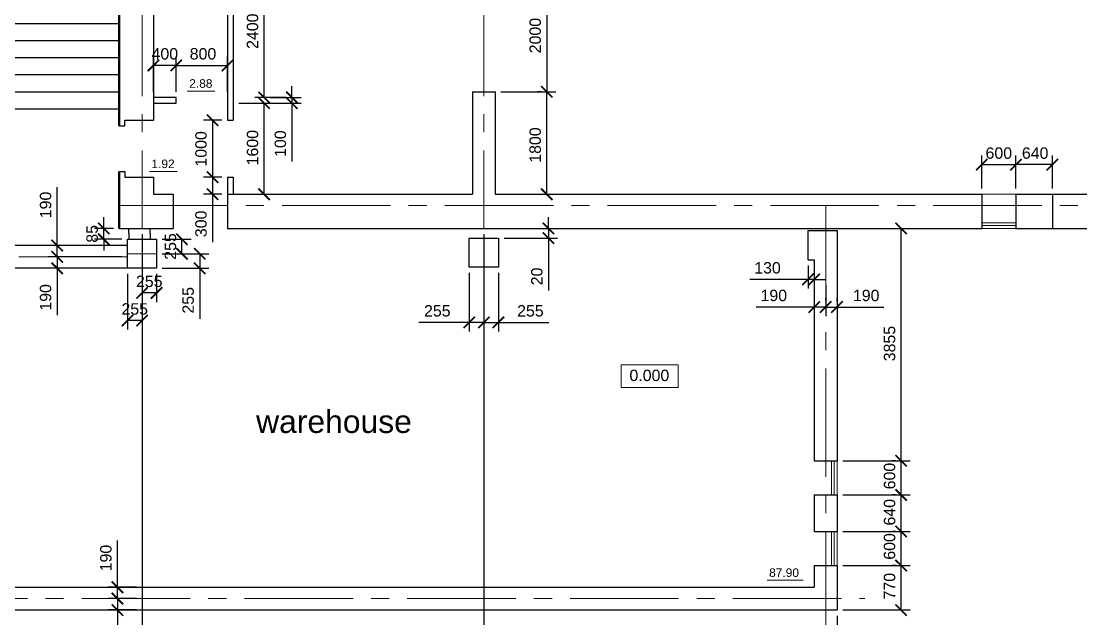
# Model space of a CAD drawing. Header units: millimetres. Extents: x -273 to 3634, y 3015 to 4572.
# Drawn here: x 2063.1 to 2249.1, y 3809.8 to 3914.7 of the extents above; entities that cross this region are included whole.
import ezdxf

# ---------------------------------------------------------------- set-up
doc = ezdxf.new("R2010")
doc.units = ezdxf.units.MM
doc.linetypes.add('CENTER2', pattern=[28.575, 19.05, -3.175, 3.175, -3.175])
doc.layers.add('@', color=250, linetype='Continuous', lineweight=60)
doc.styles.get("Standard").update_dxf_attribs({"font": 'arial.ttf', "height": 2})
doc.dimstyles.new('ISO-25', dxfattribs={"dimtxt": 2, "dimasz": 2, "dimexe": 1.6, "dimexo": 1, "dimgap": 1, "dimtad": 1, "dimdsep": 46, "dimtxsty": 'Standard', "dimblk": 'ARCHTICK', "dimcen": 2, "dimadec": 0, "dimazin": 0, "dimtfac": 1, "dimtmove": 0, "dimatfit": 3, "dimfxl": 1, "dimarcsym": 0})

# ---------------------------------------------------------------- blocks, each defined once
blk = doc.blocks.new('_ArchTick')
at = {"color": 0, "linetype": 'ByBlock', "lineweight": 15, "const_width": 0.15}
blk.add_lwpolyline([(-0.5, -0.5), (0.5, 0.5)], dxfattribs=at)
blk = doc.blocks.new('*D88')
at = {"layer": '@', "color": 0, "lineweight": -2, "transparency": 16777216}
for p, q in [((2050.35, 3810.31), (2050.35, 3777.22)), ((2206.35, 3810.31), (2206.35, 3777.22)), ((2050.35, 3778.82), (2206.35, 3778.82))]:
    blk.add_line(p, q, dxfattribs=at)
at = {"layer": 'Defpoints', "color": 0, "lineweight": 15, "transparency": 16777216}
for p in [(2050.35, 3811.31), (2206.35, 3811.31), (2206.35, 3778.82)]:
    blk.add_point(p, dxfattribs=at)
at = {"layer": '@', "color": 0, "lineweight": -2, "transparency": 16777216, "xscale": 2, "yscale": 2, "zscale": 2, "rotation": 180}
blk.add_blockref('_ArchTick', (2050.35, 3778.82), dxfattribs=at)
at = {"layer": '@', "color": 0, "lineweight": -2, "transparency": 16777216, "xscale": 2, "yscale": 2, "zscale": 2}
blk.add_blockref('_ArchTick', (2206.35, 3778.82), dxfattribs=at)
at = {"layer": '@', "color": 0, "lineweight": 15, "transparency": 16777216, "insert": (2130.93, 3780.84), "char_height": 2, "attachment_point": 5}
blk.add_mtext('15580', dxfattribs=at)
blk = doc.blocks.new('*D89')
at = {"layer": '@', "color": 0, "lineweight": -2, "transparency": 16777216}
for p, q in [((2084.35, 3877.31), (2084.35, 3761.69)), ((2052.35, 3805.45), (2052.35, 3761.69)), ((2052.35, 3763.29), (2084.35, 3763.29))]:
    blk.add_line(p, q, dxfattribs=at)
at = {"layer": 'Defpoints', "color": 0, "lineweight": 15, "transparency": 16777216}
for p in [(2084.35, 3878.31), (2052.35, 3806.45), (2084.35, 3763.29)]:
    blk.add_point(p, dxfattribs=at)
at = {"layer": '@', "color": 0, "lineweight": -2, "transparency": 16777216, "xscale": 2, "yscale": 2, "zscale": 2, "rotation": 180}
blk.add_blockref('_ArchTick', (2052.35, 3763.29), dxfattribs=at)
at = {"layer": '@', "color": 0, "lineweight": -2, "transparency": 16777216, "xscale": 2, "yscale": 2, "zscale": 2}
blk.add_blockref('_ArchTick', (2084.35, 3763.29), dxfattribs=at)
at = {"layer": '@', "color": 0, "lineweight": 15, "transparency": 16777216, "insert": (2069.12, 3765.31), "char_height": 2, "attachment_point": 5}
blk.add_mtext('3200', dxfattribs=at)
blk = doc.blocks.new('*D90')
at = {"layer": '@', "color": 0, "lineweight": -2, "transparency": 16777216}
for p, q in [((2144.35, 3877.31), (2144.35, 3761.69)), ((2084.35, 3764.29), (2084.35, 3764.89)), ((2144.35, 3763.29), (2084.35, 3763.29))]:
    blk.add_line(p, q, dxfattribs=at)
at = {"layer": 'Defpoints', "color": 0, "lineweight": 15, "transparency": 16777216}
for p in [(2144.35, 3878.31), (2084.35, 3763.29), (2084.35, 3763.29)]:
    blk.add_point(p, dxfattribs=at)
at = {"layer": '@', "color": 0, "lineweight": -2, "transparency": 16777216, "xscale": 2, "yscale": 2, "zscale": 2, "rotation": 180}
blk.add_blockref('_ArchTick', (2084.35, 3763.29), dxfattribs=at)
at = {"layer": '@', "color": 0, "lineweight": -2, "transparency": 16777216, "xscale": 2, "yscale": 2, "zscale": 2}
blk.add_blockref('_ArchTick', (2144.35, 3763.29), dxfattribs=at)
at = {"layer": '@', "color": 0, "lineweight": 15, "transparency": 16777216, "insert": (2115.02, 3765.31), "char_height": 2, "attachment_point": 5}
blk.add_mtext('6000', dxfattribs=at)
blk = doc.blocks.new('*D223')
at = {"layer": '@', "color": 0, "lineweight": -2, "transparency": 16777216}
for p, q in [((2237.74, 3885.31), (2237.74, 3891.11)), ((2244.14, 3885.31), (2244.14, 3891.11)), ((2244.14, 3889.51), (2237.74, 3889.51))]:
    blk.add_line(p, q, dxfattribs=at)
at = {"layer": 'Defpoints', "color": 0, "lineweight": 15, "transparency": 16777216}
for p in [(2237.74, 3889.51), (2237.74, 3884.31), (2244.14, 3884.31)]:
    blk.add_point(p, dxfattribs=at)
at = {"layer": '@', "color": 0, "lineweight": -2, "transparency": 16777216, "xscale": 2, "yscale": 2, "zscale": 2, "rotation": 180}
blk.add_blockref('_ArchTick', (2237.74, 3889.51), dxfattribs=at)
at = {"layer": '@', "color": 0, "lineweight": -2, "transparency": 16777216, "xscale": 2, "yscale": 2, "zscale": 2}
blk.add_blockref('_ArchTick', (2244.14, 3889.51), dxfattribs=at)
at = {"layer": '@', "color": 0, "lineweight": 15, "transparency": 16777216, "insert": (2241.12, 3891.53), "char_height": 2, "attachment_point": 5}
blk.add_mtext('640', dxfattribs=at)
blk = doc.blocks.new('*D224')
at = {"layer": '@', "color": 0, "lineweight": -2, "transparency": 16777216}
for p, q in [((2231.74, 3885.31), (2231.74, 3891.11)), ((2237.74, 3890.51), (2237.74, 3891.11)), ((2231.74, 3889.51), (2237.74, 3889.51))]:
    blk.add_line(p, q, dxfattribs=at)
at = {"layer": 'Defpoints', "color": 0, "lineweight": 15, "transparency": 16777216}
for p in [(2237.74, 3889.51), (2237.74, 3889.51), (2231.74, 3884.31)]:
    blk.add_point(p, dxfattribs=at)
at = {"layer": '@', "color": 0, "lineweight": -2, "transparency": 16777216, "xscale": 2, "yscale": 2, "zscale": 2, "rotation": 180}
blk.add_blockref('_ArchTick', (2231.74, 3889.51), dxfattribs=at)
at = {"layer": '@', "color": 0, "lineweight": -2, "transparency": 16777216, "xscale": 2, "yscale": 2, "zscale": 2}
blk.add_blockref('_ArchTick', (2237.74, 3889.51), dxfattribs=at)
at = {"layer": '@', "color": 0, "lineweight": 15, "transparency": 16777216, "insert": (2234.74, 3891.53), "char_height": 2, "attachment_point": 5}
blk.add_mtext('600', dxfattribs=at)
blk = doc.blocks.new('*D225')
at = {"layer": '@', "color": 0, "lineweight": -2, "transparency": 16777216}
for p, q in [((2207.35, 3878.31), (2219.19, 3878.31)), ((2217.59, 3837.51), (2217.59, 3878.31)), ((2207.35, 3837.51), (2219.19, 3837.51))]:
    blk.add_line(p, q, dxfattribs=at)
at = {"layer": 'Defpoints', "color": 0, "lineweight": 15, "transparency": 16777216}
for p in [(2206.35, 3878.31), (2217.59, 3878.31), (2206.35, 3837.51)]:
    blk.add_point(p, dxfattribs=at)
at = {"layer": '@', "color": 0, "lineweight": -2, "transparency": 16777216, "xscale": 2, "yscale": 2, "zscale": 2}
for p, rotation in [((2217.59, 3878.31), 90), ((2217.59, 3837.51), 270)]:
    blk.add_blockref('_ArchTick', p, dxfattribs=dict(at, rotation=rotation))
at = {"layer": '@', "color": 0, "lineweight": 15, "transparency": 16777216, "insert": (2215.57, 3858.09), "char_height": 2, "attachment_point": 5, "rotation": 90}
blk.add_mtext('3855', dxfattribs=at)
blk = doc.blocks.new('*D226')
at = {"layer": '@', "color": 0, "lineweight": -2, "transparency": 16777216}
for p, q in [((2216.59, 3837.51), (2215.99, 3837.51)), ((2217.59, 3831.51), (2217.59, 3837.51)), ((2207.35, 3831.51), (2219.19, 3831.51))]:
    blk.add_line(p, q, dxfattribs=at)
at = {"layer": 'Defpoints', "color": 0, "lineweight": 15, "transparency": 16777216}
for p in [(2217.59, 3837.51), (2217.59, 3837.51), (2206.35, 3831.51)]:
    blk.add_point(p, dxfattribs=at)
at = {"layer": '@', "color": 0, "lineweight": -2, "transparency": 16777216, "xscale": 2, "yscale": 2, "zscale": 2}
for p, rotation in [((2217.59, 3837.51), 90), ((2217.59, 3831.51), 270)]:
    blk.add_blockref('_ArchTick', p, dxfattribs=dict(at, rotation=rotation))
at = {"layer": '@', "color": 0, "lineweight": 15, "transparency": 16777216, "insert": (2215.57, 3834.83), "char_height": 2, "attachment_point": 5, "rotation": 90}
blk.add_mtext('600', dxfattribs=at)
blk = doc.blocks.new('*D227')
at = {"layer": '@', "color": 0, "lineweight": -2, "transparency": 16777216}
for p, q in [((2216.59, 3831.51), (2215.99, 3831.51)), ((2217.59, 3825.11), (2217.59, 3831.51)), ((2207.35, 3825.11), (2219.19, 3825.11))]:
    blk.add_line(p, q, dxfattribs=at)
at = {"layer": 'Defpoints', "color": 0, "lineweight": 15, "transparency": 16777216}
for p in [(2217.59, 3831.51), (2217.59, 3831.51), (2206.35, 3825.11)]:
    blk.add_point(p, dxfattribs=at)
at = {"layer": '@', "color": 0, "lineweight": -2, "transparency": 16777216, "xscale": 2, "yscale": 2, "zscale": 2}
for p, rotation in [((2217.59, 3831.51), 90), ((2217.59, 3825.11), 270)]:
    blk.add_blockref('_ArchTick', p, dxfattribs=dict(at, rotation=rotation))
at = {"layer": '@', "color": 0, "lineweight": 15, "transparency": 16777216, "insert": (2215.57, 3828.47), "char_height": 2, "attachment_point": 5, "rotation": 90}
blk.add_mtext('640', dxfattribs=at)
blk = doc.blocks.new('*D228')
at = {"layer": '@', "color": 0, "lineweight": -2, "transparency": 16777216}
for p, q in [((2216.59, 3825.11), (2215.99, 3825.11)), ((2217.59, 3819.11), (2217.59, 3825.11)), ((2207.35, 3819.11), (2219.19, 3819.11))]:
    blk.add_line(p, q, dxfattribs=at)
at = {"layer": 'Defpoints', "color": 0, "lineweight": 15, "transparency": 16777216}
for p in [(2217.59, 3825.11), (2217.59, 3825.11), (2206.35, 3819.11)]:
    blk.add_point(p, dxfattribs=at)
at = {"layer": '@', "color": 0, "lineweight": -2, "transparency": 16777216, "xscale": 2, "yscale": 2, "zscale": 2}
for p, rotation in [((2217.59, 3825.11), 90), ((2217.59, 3819.11), 270)]:
    blk.add_blockref('_ArchTick', p, dxfattribs=dict(at, rotation=rotation))
at = {"layer": '@', "color": 0, "lineweight": 15, "transparency": 16777216, "insert": (2215.57, 3822.47), "char_height": 2, "attachment_point": 5, "rotation": 90}
blk.add_mtext('600', dxfattribs=at)
blk = doc.blocks.new('*D229')
at = {"layer": '@', "color": 0, "lineweight": -2, "transparency": 16777216}
for p, q in [((2216.59, 3819.11), (2215.99, 3819.11)), ((2217.59, 3811.31), (2217.59, 3819.11)), ((2207.35, 3811.31), (2219.19, 3811.31))]:
    blk.add_line(p, q, dxfattribs=at)
at = {"layer": 'Defpoints', "color": 0, "lineweight": 15, "transparency": 16777216}
for p in [(2217.59, 3819.11), (2217.59, 3819.11), (2206.35, 3811.31)]:
    blk.add_point(p, dxfattribs=at)
at = {"layer": '@', "color": 0, "lineweight": -2, "transparency": 16777216, "xscale": 2, "yscale": 2, "zscale": 2}
for p, rotation in [((2217.59, 3819.11), 90), ((2217.59, 3811.31), 270)]:
    blk.add_blockref('_ArchTick', p, dxfattribs=dict(at, rotation=rotation))
at = {"layer": '@', "color": 0, "lineweight": 15, "transparency": 16777216, "insert": (2215.57, 3815.49), "char_height": 2, "attachment_point": 5, "rotation": 90}
blk.add_mtext('770', dxfattribs=at)
blk = doc.blocks.new('*D230')
at = {"layer": '@', "color": 0, "lineweight": -2, "transparency": 16777216}
for p, q in [((2201.25, 3871.83), (2201.25, 3867.76)), ((2202.35, 3871.83), (2202.35, 3867.76)), ((2201.25, 3869.36), (2191.03, 3869.36)), ((2202.35, 3869.36), (2201.25, 3869.36)), ((2202.35, 3869.36), (2204.35, 3869.36))]:
    blk.add_line(p, q, dxfattribs=at)
at = {"layer": 'Defpoints', "color": 0, "lineweight": 15, "transparency": 16777216}
for p in [(2201.25, 3872.83), (2202.35, 3872.83), (2201.25, 3869.36)]:
    blk.add_point(p, dxfattribs=at)
at = {"layer": '@', "color": 0, "lineweight": -2, "transparency": 16777216, "xscale": 2, "yscale": 2, "zscale": 2}
blk.add_blockref('_ArchTick', (2201.25, 3869.36), dxfattribs=at)
at = {"layer": '@', "color": 0, "lineweight": -2, "transparency": 16777216, "xscale": 2, "yscale": 2, "zscale": 2, "rotation": 180}
blk.add_blockref('_ArchTick', (2202.35, 3869.36), dxfattribs=at)
at = {"layer": '@', "color": 0, "lineweight": 15, "transparency": 16777216, "insert": (2194.14, 3871.38), "char_height": 2, "attachment_point": 5}
blk.add_mtext('130', dxfattribs=at)
blk = doc.blocks.new('*D231')
at = {"layer": '@', "color": 0, "lineweight": -2, "transparency": 16777216}
for p, q in [((2202.35, 3868.36), (2202.35, 3862.91)), ((2204.35, 3868.36), (2204.35, 3862.91)), ((2202.35, 3864.51), (2192.13, 3864.51)), ((2204.35, 3864.51), (2202.35, 3864.51))]:
    blk.add_line(p, q, dxfattribs=at)
at = {"layer": 'Defpoints', "color": 0, "lineweight": 15, "transparency": 16777216}
for p in [(2202.35, 3869.36), (2204.35, 3869.36), (2202.35, 3864.51)]:
    blk.add_point(p, dxfattribs=at)
at = {"layer": '@', "color": 0, "lineweight": -2, "transparency": 16777216, "xscale": 2, "yscale": 2, "zscale": 2, "rotation": 180}
blk.add_blockref('_ArchTick', (2202.35, 3864.51), dxfattribs=at)
at = {"layer": '@', "color": 0, "lineweight": -2, "transparency": 16777216, "xscale": 2, "yscale": 2, "zscale": 2}
blk.add_blockref('_ArchTick', (2204.35, 3864.51), dxfattribs=at)
at = {"layer": '@', "color": 0, "lineweight": 15, "transparency": 16777216, "insert": (2195.24, 3866.53), "char_height": 2, "attachment_point": 5}
blk.add_mtext('190', dxfattribs=at)
blk = doc.blocks.new('*D232')
at = {"layer": '@', "color": 0, "lineweight": -2, "transparency": 16777216}
for p, q in [((2204.35, 3865.51), (2204.35, 3866.11)), ((2206.35, 3865.51), (2206.35, 3866.11)), ((2204.35, 3864.51), (2206.35, 3864.51)), ((2206.35, 3864.51), (2214.57, 3864.51))]:
    blk.add_line(p, q, dxfattribs=at)
at = {"layer": 'Defpoints', "color": 0, "lineweight": 15, "transparency": 16777216}
for p in [(2204.35, 3864.51), (2206.35, 3864.51), (2206.35, 3864.51)]:
    blk.add_point(p, dxfattribs=at)
at = {"layer": '@', "color": 0, "lineweight": -2, "transparency": 16777216, "xscale": 2, "yscale": 2, "zscale": 2, "rotation": 180}
blk.add_blockref('_ArchTick', (2204.35, 3864.51), dxfattribs=at)
at = {"layer": '@', "color": 0, "lineweight": -2, "transparency": 16777216, "xscale": 2, "yscale": 2, "zscale": 2}
blk.add_blockref('_ArchTick', (2206.35, 3864.51), dxfattribs=at)
at = {"layer": '@', "color": 0, "lineweight": 15, "transparency": 16777216, "insert": (2211.46, 3866.53), "char_height": 2, "attachment_point": 5}
blk.add_mtext('190', dxfattribs=at)
blk = doc.blocks.new('*D233')
at = {"layer": '@', "color": 0, "lineweight": -2, "transparency": 16777216}
for p, q in [((2155.68, 3878.31), (2155.68, 3880.31)), ((2145.35, 3878.31), (2157.28, 3878.31)), ((2155.68, 3878.31), (2155.68, 3876.61)), ((2147.9, 3876.61), (2157.28, 3876.61)), ((2155.68, 3876.61), (2155.68, 3867.44))]:
    blk.add_line(p, q, dxfattribs=at)
at = {"layer": 'Defpoints', "color": 0, "lineweight": 15, "transparency": 16777216}
for p in [(2144.35, 3878.31), (2155.68, 3878.31), (2146.9, 3876.61)]:
    blk.add_point(p, dxfattribs=at)
at = {"layer": '@', "color": 0, "lineweight": -2, "transparency": 16777216, "xscale": 2, "yscale": 2, "zscale": 2}
for p, rotation in [((2155.68, 3878.31), 270), ((2155.68, 3876.61), 90)]:
    blk.add_blockref('_ArchTick', p, dxfattribs=dict(at, rotation=rotation))
at = {"layer": '@', "color": 0, "lineweight": 15, "transparency": 16777216, "insert": (2153.66, 3869.88), "char_height": 2, "attachment_point": 5, "rotation": 90}
blk.add_mtext('20', dxfattribs=at)
blk = doc.blocks.new('*D234')
at = {"layer": '@', "color": 0, "lineweight": -2, "transparency": 16777216}
for p, q in [((2144.35, 3870.51), (2144.35, 3860.21)), ((2146.9, 3870.51), (2146.9, 3860.21)), ((2144.35, 3861.81), (2146.9, 3861.81)), ((2146.9, 3861.81), (2155.76, 3861.81))]:
    blk.add_line(p, q, dxfattribs=at)
at = {"layer": 'Defpoints', "color": 0, "lineweight": 15, "transparency": 16777216}
for p in [(2144.35, 3871.51), (2146.9, 3871.51), (2144.35, 3861.81)]:
    blk.add_point(p, dxfattribs=at)
at = {"layer": '@', "color": 0, "lineweight": -2, "transparency": 16777216, "xscale": 2, "yscale": 2, "zscale": 2, "rotation": 180}
blk.add_blockref('_ArchTick', (2144.35, 3861.81), dxfattribs=at)
at = {"layer": '@', "color": 0, "lineweight": -2, "transparency": 16777216, "xscale": 2, "yscale": 2, "zscale": 2}
blk.add_blockref('_ArchTick', (2146.9, 3861.81), dxfattribs=at)
at = {"layer": '@', "color": 0, "lineweight": 15, "transparency": 16777216, "insert": (2152.52, 3863.83), "char_height": 2, "attachment_point": 5}
blk.add_mtext('255', dxfattribs=at)
blk = doc.blocks.new('*D235')
at = {"layer": '@', "color": 0, "lineweight": -2, "transparency": 16777216}
for p, q in [((2141.8, 3870.51), (2141.8, 3860.21)), ((2144.35, 3870.51), (2144.35, 3860.21)), ((2141.8, 3861.81), (2132.94, 3861.81)), ((2144.35, 3861.81), (2141.8, 3861.81))]:
    blk.add_line(p, q, dxfattribs=at)
at = {"layer": 'Defpoints', "color": 0, "lineweight": 15, "transparency": 16777216}
for p in [(2141.8, 3871.51), (2144.35, 3871.51), (2144.35, 3861.81)]:
    blk.add_point(p, dxfattribs=at)
at = {"layer": '@', "color": 0, "lineweight": -2, "transparency": 16777216, "xscale": 2, "yscale": 2, "zscale": 2, "rotation": 180}
blk.add_blockref('_ArchTick', (2141.8, 3861.81), dxfattribs=at)
at = {"layer": '@', "color": 0, "lineweight": -2, "transparency": 16777216, "xscale": 2, "yscale": 2, "zscale": 2}
blk.add_blockref('_ArchTick', (2144.35, 3861.81), dxfattribs=at)
at = {"layer": '@', "color": 0, "lineweight": 15, "transparency": 16777216, "insert": (2136.18, 3863.83), "char_height": 2, "attachment_point": 5}
blk.add_mtext('255', dxfattribs=at)
blk = doc.blocks.new('*D236')
at = {"layer": '@', "color": 0, "lineweight": -2, "transparency": 16777216}
for p, q in [((2083.35, 3813.31), (2078.43, 3813.31)), ((2080.03, 3813.31), (2080.03, 3811.31)), ((2083.35, 3811.31), (2078.43, 3811.31)), ((2080.03, 3811.31), (2080.03, 3801.09))]:
    blk.add_line(p, q, dxfattribs=at)
at = {"layer": 'Defpoints', "color": 0, "lineweight": 15, "transparency": 16777216}
for p in [(2084.35, 3813.31), (2080.03, 3811.31), (2084.35, 3811.31)]:
    blk.add_point(p, dxfattribs=at)
at = {"layer": '@', "color": 0, "lineweight": -2, "transparency": 16777216, "xscale": 2, "yscale": 2, "zscale": 2}
for p, rotation in [((2080.03, 3813.31), 90), ((2080.03, 3811.31), 270)]:
    blk.add_blockref('_ArchTick', p, dxfattribs=dict(at, rotation=rotation))
at = {"layer": '@', "color": 0, "lineweight": 15, "transparency": 16777216, "insert": (2078.01, 3804.2), "char_height": 2, "attachment_point": 5, "rotation": 90}
blk.add_mtext('190', dxfattribs=at)
blk = doc.blocks.new('*D237')
at = {"layer": '@', "color": 0, "lineweight": -2, "transparency": 16777216}
for p, q in [((2080.03, 3815.31), (2080.03, 3823.54)), ((2083.35, 3815.31), (2078.43, 3815.31)), ((2080.03, 3813.31), (2080.03, 3815.31)), ((2083.35, 3813.31), (2078.43, 3813.31))]:
    blk.add_line(p, q, dxfattribs=at)
at = {"layer": 'Defpoints', "color": 0, "lineweight": 15, "transparency": 16777216}
for p in [(2080.03, 3815.31), (2084.35, 3815.31), (2084.35, 3813.31)]:
    blk.add_point(p, dxfattribs=at)
at = {"layer": '@', "color": 0, "lineweight": -2, "transparency": 16777216, "xscale": 2, "yscale": 2, "zscale": 2}
for p, rotation in [((2080.03, 3815.31), 90), ((2080.03, 3813.31), 270)]:
    blk.add_blockref('_ArchTick', p, dxfattribs=dict(at, rotation=rotation))
at = {"layer": '@', "color": 0, "lineweight": 15, "transparency": 16777216, "insert": (2078.01, 3820.43), "char_height": 2, "attachment_point": 5, "rotation": 90}
blk.add_mtext('190', dxfattribs=at)
blk = doc.blocks.new('*D260')
at = {"layer": '@', "color": 0, "lineweight": -2, "transparency": 16777216}
for p, q in [((2075.36, 3942.31), (2030.08, 3942.31)), ((2031.68, 3942.31), (2031.68, 3882.31)), ((2030.68, 3882.31), (2030.08, 3882.31))]:
    blk.add_line(p, q, dxfattribs=at)
at = {"layer": 'Defpoints', "color": 0, "lineweight": 15, "transparency": 16777216}
for p in [(2076.36, 3942.31), (2031.68, 3882.31), (2031.68, 3882.31)]:
    blk.add_point(p, dxfattribs=at)
at = {"layer": '@', "color": 0, "lineweight": -2, "transparency": 16777216, "xscale": 2, "yscale": 2, "zscale": 2}
for p, rotation in [((2031.68, 3942.31), 90), ((2031.68, 3882.31), 270)]:
    blk.add_blockref('_ArchTick', p, dxfattribs=dict(at, rotation=rotation))
at = {"layer": '@', "color": 0, "lineweight": 15, "transparency": 16777216, "insert": (2029.66, 3911.83), "char_height": 2, "attachment_point": 5, "rotation": 90}
blk.add_mtext('6000', dxfattribs=at)
blk = doc.blocks.new('*D263')
at = {"layer": '@', "color": 0, "lineweight": -2, "transparency": 16777216}
for p, q in [((2086.35, 3902.31), (2086.35, 3908.53)), ((2090.35, 3902.31), (2090.35, 3908.53)), ((2090.35, 3906.93), (2086.35, 3906.93))]:
    blk.add_line(p, q, dxfattribs=at)
at = {"layer": 'Defpoints', "color": 0, "lineweight": 15, "transparency": 16777216}
for p in [(2086.35, 3906.93), (2086.35, 3901.31), (2090.35, 3901.31)]:
    blk.add_point(p, dxfattribs=at)
at = {"layer": '@', "color": 0, "lineweight": -2, "transparency": 16777216, "xscale": 2, "yscale": 2, "zscale": 2, "rotation": 180}
blk.add_blockref('_ArchTick', (2086.35, 3906.93), dxfattribs=at)
at = {"layer": '@', "color": 0, "lineweight": -2, "transparency": 16777216, "xscale": 2, "yscale": 2, "zscale": 2}
blk.add_blockref('_ArchTick', (2090.35, 3906.93), dxfattribs=at)
at = {"layer": '@', "color": 0, "lineweight": 15, "transparency": 16777216, "insert": (2088.35, 3908.96), "char_height": 2, "attachment_point": 5}
blk.add_mtext('400', dxfattribs=at)
blk = doc.blocks.new('*D264')
at = {"layer": '@', "color": 0, "lineweight": -2, "transparency": 16777216}
for p, q in [((2090.35, 3902.31), (2090.35, 3908.53)), ((2099.35, 3902.31), (2099.35, 3908.53)), ((2090.35, 3906.93), (2099.35, 3906.93))]:
    blk.add_line(p, q, dxfattribs=at)
at = {"layer": 'Defpoints', "color": 0, "lineweight": 15, "transparency": 16777216}
for p in [(2099.35, 3906.93), (2090.35, 3901.31), (2099.35, 3901.31)]:
    blk.add_point(p, dxfattribs=at)
at = {"layer": '@', "color": 0, "lineweight": -2, "transparency": 16777216, "xscale": 2, "yscale": 2, "zscale": 2, "rotation": 180}
blk.add_blockref('_ArchTick', (2090.35, 3906.93), dxfattribs=at)
at = {"layer": '@', "color": 0, "lineweight": -2, "transparency": 16777216, "xscale": 2, "yscale": 2, "zscale": 2}
blk.add_blockref('_ArchTick', (2099.35, 3906.93), dxfattribs=at)
at = {"layer": '@', "color": 0, "lineweight": 15, "transparency": 16777216, "insert": (2095.05, 3908.96), "char_height": 2, "attachment_point": 5}
blk.add_mtext('800', dxfattribs=at)
blk = doc.blocks.new('*D267')
at = {"layer": '@', "color": 0, "lineweight": -2, "transparency": 16777216}
for p, q in [((2098.35, 3887.31), (2095.13, 3887.31)), ((2096.73, 3887.31), (2096.73, 3884.31)), ((2098.35, 3884.31), (2095.13, 3884.31)), ((2096.73, 3884.31), (2096.73, 3875.9))]:
    blk.add_line(p, q, dxfattribs=at)
at = {"layer": 'Defpoints', "color": 0, "lineweight": 15, "transparency": 16777216}
for p in [(2096.73, 3887.31), (2099.35, 3887.31), (2099.35, 3884.31)]:
    blk.add_point(p, dxfattribs=at)
at = {"layer": '@', "color": 0, "lineweight": -2, "transparency": 16777216, "xscale": 2, "yscale": 2, "zscale": 2}
for p, rotation in [((2096.73, 3887.31), 90), ((2096.73, 3884.31), 270)]:
    blk.add_blockref('_ArchTick', p, dxfattribs=dict(at, rotation=rotation))
at = {"layer": '@', "color": 0, "lineweight": 15, "transparency": 16777216, "insert": (2094.71, 3879.11), "char_height": 2, "attachment_point": 5, "rotation": 90}
blk.add_mtext('300', dxfattribs=at)
blk = doc.blocks.new('*D268')
at = {"layer": '@', "color": 0, "lineweight": -2, "transparency": 16777216}
for p, q in [((2098.35, 3897.31), (2095.13, 3897.31)), ((2096.73, 3897.31), (2096.73, 3887.31)), ((2095.73, 3887.31), (2095.13, 3887.31))]:
    blk.add_line(p, q, dxfattribs=at)
at = {"layer": 'Defpoints', "color": 0, "lineweight": 15, "transparency": 16777216}
for p in [(2099.35, 3897.31), (2096.73, 3887.31), (2096.73, 3887.31)]:
    blk.add_point(p, dxfattribs=at)
at = {"layer": '@', "color": 0, "lineweight": -2, "transparency": 16777216, "xscale": 2, "yscale": 2, "zscale": 2}
for p, rotation in [((2096.73, 3897.31), 90), ((2096.73, 3887.31), 270)]:
    blk.add_blockref('_ArchTick', p, dxfattribs=dict(at, rotation=rotation))
at = {"layer": '@', "color": 0, "lineweight": 15, "transparency": 16777216, "insert": (2094.71, 3892.28), "char_height": 2, "attachment_point": 5, "rotation": 90}
blk.add_mtext('1000', dxfattribs=at)
blk = doc.blocks.new('*D269')
at = {"layer": '@', "color": 0, "lineweight": -2, "transparency": 16777216}
for p, q in [((2101.35, 3900.31), (2107.37, 3900.31)), ((2105.77, 3884.31), (2105.77, 3900.31)), ((2101.35, 3884.31), (2107.37, 3884.31))]:
    blk.add_line(p, q, dxfattribs=at)
at = {"layer": 'Defpoints', "color": 0, "lineweight": 15, "transparency": 16777216}
for p in [(2100.35, 3900.31), (2105.77, 3900.31), (2100.35, 3884.31)]:
    blk.add_point(p, dxfattribs=at)
at = {"layer": '@', "color": 0, "lineweight": -2, "transparency": 16777216, "xscale": 2, "yscale": 2, "zscale": 2}
for p, rotation in [((2105.77, 3900.31), 90), ((2105.77, 3884.31), 270)]:
    blk.add_blockref('_ArchTick', p, dxfattribs=dict(at, rotation=rotation))
at = {"layer": '@', "color": 0, "lineweight": 15, "transparency": 16777216, "insert": (2103.75, 3892.49), "char_height": 2, "attachment_point": 5, "rotation": 90}
blk.add_mtext('1600', dxfattribs=at)
blk = doc.blocks.new('*D270')
at = {"layer": '@', "color": 0, "lineweight": -2, "transparency": 16777216}
for p, q in [((2110.66, 3901.31), (2110.66, 3903.31)), ((2106.77, 3901.31), (2112.26, 3901.31)), ((2106.77, 3900.31), (2112.26, 3900.31)), ((2110.66, 3901.31), (2110.66, 3900.31)), ((2110.66, 3900.31), (2110.66, 3890.09))]:
    blk.add_line(p, q, dxfattribs=at)
at = {"layer": 'Defpoints', "color": 0, "lineweight": 15, "transparency": 16777216}
for p in [(2105.77, 3901.31), (2105.77, 3900.31), (2110.66, 3901.31)]:
    blk.add_point(p, dxfattribs=at)
at = {"layer": '@', "color": 0, "lineweight": -2, "transparency": 16777216, "xscale": 2, "yscale": 2, "zscale": 2}
for p, rotation in [((2110.66, 3901.31), 270), ((2110.66, 3900.31), 90)]:
    blk.add_blockref('_ArchTick', p, dxfattribs=dict(at, rotation=rotation))
at = {"layer": '@', "color": 0, "lineweight": 15, "transparency": 16777216, "insert": (2108.64, 3893.2), "char_height": 2, "attachment_point": 5, "rotation": 90}
blk.add_mtext('100', dxfattribs=at)
blk = doc.blocks.new('*D271')
at = {"layer": '@', "color": 0, "lineweight": -2, "transparency": 16777216}
for p, q in [((2101.35, 3925.31), (2107.37, 3925.31)), ((2105.77, 3901.31), (2105.77, 3925.31)), ((2109.66, 3901.31), (2104.17, 3901.31))]:
    blk.add_line(p, q, dxfattribs=at)
at = {"layer": 'Defpoints', "color": 0, "lineweight": 15, "transparency": 16777216}
for p in [(2100.35, 3925.31), (2105.77, 3925.31), (2110.66, 3901.31)]:
    blk.add_point(p, dxfattribs=at)
at = {"layer": '@', "color": 0, "lineweight": -2, "transparency": 16777216, "xscale": 2, "yscale": 2, "zscale": 2}
for p, rotation in [((2105.77, 3925.31), 90), ((2105.77, 3901.31), 270)]:
    blk.add_blockref('_ArchTick', p, dxfattribs=dict(at, rotation=rotation))
at = {"layer": '@', "color": 0, "lineweight": 15, "transparency": 16777216, "insert": (2103.75, 3912.94), "char_height": 2, "attachment_point": 5, "rotation": 90}
blk.add_mtext('2400', dxfattribs=at)
blk = doc.blocks.new('*D273')
at = {"layer": '@', "color": 0, "lineweight": -2, "transparency": 16777216}
for p, q in [((2147.35, 3902.31), (2156.99, 3902.31)), ((2155.39, 3884.31), (2155.39, 3902.31)), ((2147.35, 3884.31), (2156.99, 3884.31))]:
    blk.add_line(p, q, dxfattribs=at)
at = {"layer": 'Defpoints', "color": 0, "lineweight": 15, "transparency": 16777216}
for p in [(2146.35, 3902.31), (2155.39, 3902.31), (2146.35, 3884.31)]:
    blk.add_point(p, dxfattribs=at)
at = {"layer": '@', "color": 0, "lineweight": -2, "transparency": 16777216, "xscale": 2, "yscale": 2, "zscale": 2}
for p, rotation in [((2155.39, 3902.31), 90), ((2155.39, 3884.31), 270)]:
    blk.add_blockref('_ArchTick', p, dxfattribs=dict(at, rotation=rotation))
at = {"layer": '@', "color": 0, "lineweight": 15, "transparency": 16777216, "insert": (2153.37, 3892.95), "char_height": 2, "attachment_point": 5, "rotation": 90}
blk.add_mtext('1800', dxfattribs=at)
blk = doc.blocks.new('*D274')
at = {"layer": '@', "color": 0, "lineweight": -2, "transparency": 16777216}
for p, q in [((2147.35, 3922.31), (2156.99, 3922.31)), ((2155.39, 3922.31), (2155.39, 3902.31)), ((2154.39, 3902.31), (2153.79, 3902.31))]:
    blk.add_line(p, q, dxfattribs=at)
at = {"layer": 'Defpoints', "color": 0, "lineweight": 15, "transparency": 16777216}
for p in [(2146.35, 3922.31), (2155.39, 3902.31), (2155.39, 3902.31)]:
    blk.add_point(p, dxfattribs=at)
at = {"layer": '@', "color": 0, "lineweight": -2, "transparency": 16777216, "xscale": 2, "yscale": 2, "zscale": 2}
for p, rotation in [((2155.39, 3922.31), 90), ((2155.39, 3902.31), 270)]:
    blk.add_blockref('_ArchTick', p, dxfattribs=dict(at, rotation=rotation))
at = {"layer": '@', "color": 0, "lineweight": 15, "transparency": 16777216, "insert": (2153.37, 3912.17), "char_height": 2, "attachment_point": 5, "rotation": 90}
blk.add_mtext('2000', dxfattribs=at)
blk = doc.blocks.new('*D427')
at = {"layer": '@', "color": 0, "lineweight": -2, "transparency": 16777216}
for p, q in [((2077.63, 3878.31), (2077.63, 3880.31)), ((2079.35, 3878.31), (2076.03, 3878.31)), ((2077.63, 3876.41), (2077.63, 3878.31)), ((2080.8, 3876.41), (2076.03, 3876.41)), ((2077.63, 3876.41), (2077.63, 3874.41))]:
    blk.add_line(p, q, dxfattribs=at)
at = {"layer": 'Defpoints', "color": 0, "lineweight": 15, "transparency": 16777216}
for p in [(2077.63, 3878.31), (2080.35, 3878.31), (2081.8, 3876.41)]:
    blk.add_point(p, dxfattribs=at)
at = {"layer": '@', "color": 0, "lineweight": -2, "transparency": 16777216, "xscale": 2, "yscale": 2, "zscale": 2}
for p, rotation in [((2077.63, 3878.31), 270), ((2077.63, 3876.41), 90)]:
    blk.add_blockref('_ArchTick', p, dxfattribs=dict(at, rotation=rotation))
at = {"layer": '@', "color": 0, "lineweight": 15, "transparency": 16777216, "insert": (2075.61, 3877.36), "char_height": 2, "attachment_point": 5, "rotation": 90}
blk.add_mtext('85', dxfattribs=at)
blk = doc.blocks.new('*D428')
at = {"layer": '@', "color": 0, "lineweight": -2, "transparency": 16777216}
for p, q in [((2087.9, 3876.41), (2092.96, 3876.41)), ((2091.36, 3873.86), (2091.36, 3876.41)), ((2087.9, 3873.86), (2092.96, 3873.86))]:
    blk.add_line(p, q, dxfattribs=at)
at = {"layer": 'Defpoints', "color": 0, "lineweight": 15, "transparency": 16777216}
for p in [(2086.9, 3876.41), (2091.36, 3876.41), (2086.9, 3873.86)]:
    blk.add_point(p, dxfattribs=at)
at = {"layer": '@', "color": 0, "lineweight": -2, "transparency": 16777216, "xscale": 2, "yscale": 2, "zscale": 2}
for p, rotation in [((2091.36, 3876.41), 90), ((2091.36, 3873.86), 270)]:
    blk.add_blockref('_ArchTick', p, dxfattribs=dict(at, rotation=rotation))
at = {"layer": '@', "color": 0, "lineweight": 15, "transparency": 16777216, "insert": (2089.34, 3875.14), "char_height": 2, "attachment_point": 5, "rotation": 90}
blk.add_mtext('255', dxfattribs=at)
blk = doc.blocks.new('*D429')
at = {"layer": '@', "color": 0, "lineweight": -2, "transparency": 16777216}
for p, q in [((2092.36, 3873.86), (2096.08, 3873.86)), ((2094.48, 3873.86), (2094.48, 3871.31)), ((2087.9, 3871.31), (2096.08, 3871.31)), ((2094.48, 3871.31), (2094.48, 3862.46))]:
    blk.add_line(p, q, dxfattribs=at)
at = {"layer": 'Defpoints', "color": 0, "lineweight": 15, "transparency": 16777216}
for p in [(2091.36, 3873.86), (2094.48, 3873.86), (2086.9, 3871.31)]:
    blk.add_point(p, dxfattribs=at)
at = {"layer": '@', "color": 0, "lineweight": -2, "transparency": 16777216, "xscale": 2, "yscale": 2, "zscale": 2}
for p, rotation in [((2094.48, 3873.86), 90), ((2094.48, 3871.31), 270)]:
    blk.add_blockref('_ArchTick', p, dxfattribs=dict(at, rotation=rotation))
at = {"layer": '@', "color": 0, "lineweight": 15, "transparency": 16777216, "insert": (2092.45, 3865.69), "char_height": 2, "attachment_point": 5, "rotation": 90}
blk.add_mtext('255', dxfattribs=at)
blk = doc.blocks.new('*D430')
at = {"layer": '@', "color": 0, "lineweight": -2, "transparency": 16777216}
for p, q in [((2084.35, 3870.31), (2084.35, 3865.39)), ((2086.9, 3870.31), (2086.9, 3865.39)), ((2086.9, 3866.99), (2084.35, 3866.99))]:
    blk.add_line(p, q, dxfattribs=at)
at = {"layer": 'Defpoints', "color": 0, "lineweight": 15, "transparency": 16777216}
for p in [(2084.35, 3871.31), (2086.9, 3871.31), (2084.35, 3866.99)]:
    blk.add_point(p, dxfattribs=at)
at = {"layer": '@', "color": 0, "lineweight": -2, "transparency": 16777216, "xscale": 2, "yscale": 2, "zscale": 2, "rotation": 180}
blk.add_blockref('_ArchTick', (2084.35, 3866.99), dxfattribs=at)
at = {"layer": '@', "color": 0, "lineweight": -2, "transparency": 16777216, "xscale": 2, "yscale": 2, "zscale": 2}
blk.add_blockref('_ArchTick', (2086.9, 3866.99), dxfattribs=at)
at = {"layer": '@', "color": 0, "lineweight": 15, "transparency": 16777216, "insert": (2085.62, 3869.01), "char_height": 2, "attachment_point": 5}
blk.add_mtext('255', dxfattribs=at)
blk = doc.blocks.new('*D431')
at = {"layer": '@', "color": 0, "lineweight": -2, "transparency": 16777216}
for p, q in [((2081.8, 3870.31), (2081.8, 3860.54)), ((2084.35, 3870.31), (2084.35, 3860.54)), ((2084.35, 3862.14), (2081.8, 3862.14))]:
    blk.add_line(p, q, dxfattribs=at)
at = {"layer": 'Defpoints', "color": 0, "lineweight": 15, "transparency": 16777216}
for p in [(2081.8, 3871.31), (2084.35, 3871.31), (2081.8, 3862.14)]:
    blk.add_point(p, dxfattribs=at)
at = {"layer": '@', "color": 0, "lineweight": -2, "transparency": 16777216, "xscale": 2, "yscale": 2, "zscale": 2, "rotation": 180}
blk.add_blockref('_ArchTick', (2081.8, 3862.14), dxfattribs=at)
at = {"layer": '@', "color": 0, "lineweight": -2, "transparency": 16777216, "xscale": 2, "yscale": 2, "zscale": 2}
blk.add_blockref('_ArchTick', (2084.35, 3862.14), dxfattribs=at)
at = {"layer": '@', "color": 0, "lineweight": 15, "transparency": 16777216, "insert": (2083.07, 3864.16), "char_height": 2, "attachment_point": 5}
blk.add_mtext('255', dxfattribs=at)
blk = doc.blocks.new('*D432')
at = {"layer": '@', "color": 0, "lineweight": -2, "transparency": 16777216}
for p, q in [((2080.8, 3873.31), (2067.85, 3873.31)), ((2069.45, 3873.31), (2069.45, 3871.31)), ((2080.8, 3871.31), (2067.85, 3871.31)), ((2069.45, 3871.31), (2069.45, 3863.09))]:
    blk.add_line(p, q, dxfattribs=at)
at = {"layer": 'Defpoints', "color": 0, "lineweight": 15, "transparency": 16777216}
for p in [(2069.45, 3873.31), (2081.8, 3873.31), (2081.8, 3871.31)]:
    blk.add_point(p, dxfattribs=at)
at = {"layer": '@', "color": 0, "lineweight": -2, "transparency": 16777216, "xscale": 2, "yscale": 2, "zscale": 2}
for p, rotation in [((2069.45, 3873.31), 90), ((2069.45, 3871.31), 270)]:
    blk.add_blockref('_ArchTick', p, dxfattribs=dict(at, rotation=rotation))
at = {"layer": '@', "color": 0, "lineweight": 15, "transparency": 16777216, "insert": (2067.43, 3866.2), "char_height": 2, "attachment_point": 5, "rotation": 90}
blk.add_mtext('190', dxfattribs=at)
blk = doc.blocks.new('*D433')
at = {"layer": '@', "color": 0, "lineweight": -2, "transparency": 16777216}
for p, q in [((2069.45, 3875.31), (2069.45, 3885.54)), ((2068.45, 3875.31), (2067.85, 3875.31)), ((2069.45, 3873.31), (2069.45, 3875.31)), ((2068.45, 3873.31), (2067.85, 3873.31)), ((2069.45, 3873.31), (2069.45, 3871.31))]:
    blk.add_line(p, q, dxfattribs=at)
at = {"layer": 'Defpoints', "color": 0, "lineweight": 15, "transparency": 16777216}
for p in [(2069.45, 3875.31), (2069.45, 3873.31), (2069.45, 3873.31)]:
    blk.add_point(p, dxfattribs=at)
at = {"layer": '@', "color": 0, "lineweight": -2, "transparency": 16777216, "xscale": 2, "yscale": 2, "zscale": 2}
for p, rotation in [((2069.45, 3875.31), 270), ((2069.45, 3873.31), 90)]:
    blk.add_blockref('_ArchTick', p, dxfattribs=dict(at, rotation=rotation))
at = {"layer": '@', "color": 0, "lineweight": 15, "transparency": 16777216, "insert": (2067.43, 3882.43), "char_height": 2, "attachment_point": 5, "rotation": 90}
blk.add_mtext('190', dxfattribs=at)

msp = doc.modelspace()

# ---------------------------------------------------------------- linework, layer by layer
at = {"layer": '@', "color": 0, "lineweight": 50}
for p, q in [((2080.349, 4006.314), (2080.349, 3897.314)), ((2080.349, 3897.314), (2080.349, 3896.314)), ((2080.349, 3887.314), (2080.349, 3888.314)), ((2080.349, 3887.314), (2080.349, 3878.314))]:
    msp.add_line(p, q, dxfattribs=at)
at = {"layer": '@', "color": 0, "linetype": 'CENTER2', "lineweight": 15}
for p, q in [((2084.349, 4006.314), (2084.349, 3878.314)), ((2144.349, 4006.314), (2144.349, 3878.314)), ((2080.349, 3882.314), (2509.349, 3882.314)), ((2204.349, 3882.314), (2204.349, 3806.453)), ((2081.799, 3873.314), (2045.187, 3873.314)), ((2045.187, 3813.314), (2211.217, 3813.314))]:
    msp.add_line(p, q, dxfattribs=at)
at = {"layer": '@', "color": 0, "lineweight": 30}
for p, q in [((2086.349, 4000.314), (2086.349, 3897.314)), ((2099.349, 3925.314), (2099.349, 3897.314)), ((2100.349, 3925.314), (2100.349, 3897.314)), ((2050.349, 3914.314), (2080.349, 3914.314)), ((2050.349, 3911.314), (2080.349, 3911.314)), ((2050.349, 3908.314), (2080.349, 3908.314)), ((2050.349, 3905.314), (2080.349, 3905.314)), ((2050.349, 3902.314), (2080.349, 3902.314)), ((2142.349, 3902.314), (2146.349, 3902.314)), ((2142.349, 3902.314), (2142.349, 3884.314)), ((2146.349, 3902.314), (2146.349, 3884.314)), ((2090.349, 3901.314), (2086.349, 3901.314)), ((2086.349, 3900.314), (2090.349, 3900.314)), ((2090.349, 3900.314), (2090.349, 3901.314)), ((2050.349, 3899.314), (2080.349, 3899.314)), ((2081.349, 3897.314), (2086.349, 3897.314)), ((2081.349, 3896.314), (2081.349, 3897.314)), ((2099.349, 3897.314), (2100.349, 3897.314)), ((2080.349, 3896.314), (2081.349, 3896.314)), ((2080.349, 3888.314), (2081.349, 3888.314)), ((2081.349, 3888.314), (2081.349, 3887.314)), ((2081.349, 3887.314), (2086.349, 3887.314)), ((2086.349, 3887.314), (2086.349, 3884.314)), ((2099.349, 3887.314), (2100.349, 3887.314)), ((2099.349, 3887.314), (2099.349, 3884.314)), ((2100.349, 3887.314), (2100.349, 3884.314)), ((2086.349, 3884.314), (2089.823, 3884.314)), ((2089.823, 3884.314), (2089.823, 3878.314)), ((2099.349, 3884.314), (2099.349, 3878.314)), ((2099.349, 3884.314), (2142.349, 3884.314)), ((2146.349, 3884.314), (2231.745, 3884.314)), ((2231.745, 3884.314), (2231.745, 3878.314)), ((2237.745, 3884.314), (2237.745, 3878.314)), ((2237.745, 3884.314), (2283.547, 3884.314)), ((2244.145, 3884.314), (2244.145, 3878.314)), ((2080.349, 3878.314), (2089.823, 3878.314)), ((2082.037, 3877.464), (2082.037, 3878.314)), ((2085.802, 3877.464), (2085.802, 3878.314)), ((2099.349, 3878.314), (2231.745, 3878.314)), ((2201.249, 3872.825), (2201.249, 3877.925)), ((2201.249, 3877.925), (2206.349, 3877.925)), ((2206.349, 3877.925), (2206.349, 3872.825)), ((2237.745, 3878.314), (2283.547, 3878.314)), ((2081.799, 3871.314), (2081.799, 3876.414)), ((2081.799, 3876.414), (2086.899, 3876.414)), ((2082.037, 3877.464), (2082.037, 3876.414)), ((2085.802, 3877.464), (2085.802, 3876.414)), ((2086.899, 3876.414), (2086.899, 3871.314)), ((2141.799, 3871.51), (2141.799, 3876.61)), ((2141.799, 3876.61), (2146.899, 3876.61)), ((2146.899, 3876.61), (2146.899, 3871.51)), ((2081.799, 3875.314), (2050.349, 3875.314)), ((2201.249, 3872.825), (2202.349, 3872.825)), ((2202.349, 3872.825), (2202.349, 3837.514)), ((2206.349, 3872.825), (2206.349, 3837.514)), ((2084.349, 3871.314), (2054.349, 3871.314)), ((2086.899, 3871.314), (2081.799, 3871.314)), ((2146.899, 3871.51), (2141.799, 3871.51)), ((2202.349, 3837.514), (2206.349, 3837.514)), ((2202.349, 3831.514), (2206.349, 3831.514)), ((2202.349, 3831.514), (2202.349, 3825.114)), ((2206.349, 3831.514), (2206.349, 3825.114)), ((2202.349, 3825.114), (2206.349, 3825.114)), ((2202.349, 3819.114), (2206.349, 3819.114)), ((2202.349, 3819.114), (2202.349, 3815.314)), ((2206.349, 3819.114), (2206.349, 3811.314)), ((2054.349, 3815.314), (2202.349, 3815.314)), ((2050.349, 3811.314), (2206.349, 3811.314))]:
    msp.add_line(p, q, dxfattribs=at)
at = {"layer": '@', "color": 0, "lineweight": 15}
for p, q in [((2092.286, 3902.417), (2097.156, 3902.417)), ((2085.652, 3888.31), (2090.522, 3888.31)), ((2237.745, 3884.314), (2231.745, 3884.314)), ((2237.745, 3879.314), (2231.745, 3879.314)), ((2237.745, 3878.814), (2231.745, 3878.814)), ((2237.745, 3878.314), (2231.745, 3878.314)), ((2081.799, 3873.864), (2086.899, 3873.864)), ((2178.461, 3854.384), (2168.461, 3854.384)), ((2168.461, 3854.384), (2168.461, 3850.384)), ((2178.461, 3850.384), (2178.461, 3854.384)), ((2168.461, 3850.384), (2178.461, 3850.384)), ((2205.349, 3837.514), (2205.349, 3831.514)), ((2205.849, 3837.514), (2205.849, 3831.514)), ((2206.349, 3837.514), (2206.349, 3831.514)), ((2205.349, 3825.114), (2205.349, 3819.114)), ((2205.849, 3825.114), (2205.849, 3819.114)), ((2206.349, 3825.114), (2206.349, 3819.114)), ((2194.073, 3816.524), (2200.416, 3816.524))]:
    msp.add_line(p, q, dxfattribs=at)

# ---------------------------------------------------------------- texts
for s, height, p in [('2.88', 1.5, (2092.635, 3903.011)), ('1.92', 1.5, (2086.001, 3888.904)), ('0.000', 2, (2169.904, 3851.511)), ('warehouse', 4, (2104.376, 3842.398)), ('87.90', 1.5, (2194.422, 3817.118))]:
    msp.add_text(s, height=height, dxfattribs=at).set_placement(p)

# ---------------------------------------------------------------- dimensions: what is measured, and where the dimension line sits
for base, p1, p2, text, picture, middle in [((2031.683, 3882.314), (2076.359, 3942.314), (2031.683, 3882.314), '6000', '*D260', (2031.683, 3911.83)), ((2105.769, 3925.314), (2110.662, 3901.314), (2100.349, 3925.314), '2400', '*D271', (2105.769, 3912.944)), ((2155.388, 3902.314), (2146.349, 3922.314), (2155.388, 3902.314), '2000', '*D274', (2155.388, 3912.172)), ((2110.662, 3901.314), (2105.769, 3900.314), (2105.769, 3901.314), '100', '*D270', (2110.662, 3893.203)), ((2155.388, 3902.314), (2146.349, 3884.314), (2146.349, 3902.314), '1800', '*D273', (2155.388, 3892.953)), ((2105.769, 3900.314), (2100.349, 3884.314), (2100.349, 3900.314), '1600', '*D269', (2105.769, 3892.492)), ((2096.732, 3887.314), (2099.349, 3897.314), (2096.732, 3887.314), '1000', '*D268', (2096.732, 3892.281)), ((2096.732, 3887.314), (2099.349, 3884.314), (2099.349, 3887.314), '300', '*D267', (2096.732, 3879.109)), ((2069.447, 3873.314), (2069.451, 3875.314), (2069.451, 3873.314), '190', '*D433', (2069.447, 3882.426)), ((2077.628, 3878.314), (2081.799, 3876.414), (2080.349, 3878.314), '85', '*D427', (2077.628, 3877.364)), ((2155.683, 3878.314), (2146.899, 3876.61), (2144.349, 3878.314), '20', '*D233', (2155.683, 3869.884)), ((2217.592, 3878.314), (2206.349, 3837.514), (2206.349, 3878.314), '3855', '*D225', (2217.592, 3858.086)), ((2091.364, 3876.414), (2086.899, 3873.864), (2086.899, 3876.414), '255', '*D428', (2091.364, 3875.139)), ((2069.451, 3873.314), (2081.799, 3871.314), (2081.799, 3873.314), '190', '*D432', (2069.451, 3866.203)), ((2094.476, 3873.864), (2086.899, 3871.314), (2091.364, 3873.864), '255', '*D429', (2094.476, 3865.692)), ((2217.592, 3837.514), (2206.349, 3831.514), (2217.592, 3837.514), '600', '*D226', (2217.592, 3834.832)), ((2217.592, 3831.514), (2206.349, 3825.114), (2217.592, 3831.514), '640', '*D227', (2217.592, 3828.475)), ((2217.592, 3825.114), (2206.349, 3819.114), (2217.592, 3825.114), '600', '*D228', (2217.592, 3822.465)), ((2080.032, 3815.314), (2084.349, 3813.314), (2084.349, 3815.314), '190', '*D237', (2080.032, 3820.426)), ((2217.592, 3819.114), (2206.349, 3811.314), (2217.592, 3819.114), '770', '*D229', (2217.592, 3815.493)), ((2080.032, 3811.314), (2084.349, 3813.314), (2084.349, 3811.314), '190', '*D236', (2080.032, 3804.203))]:
    dim = msp.add_linear_dim(base=base, p1=p1, p2=p2, angle=90, text=text, dimstyle='ISO-25', dxfattribs=at)
    dim.commit()
    dim.dimension.update_dxf_attribs({"geometry": picture, "text_midpoint": middle, "dimtype": 160})
for base, p1, p2, text, picture, middle in [((2086.349, 3906.935), (2090.349, 3901.314), (2086.349, 3901.314), '400', '*D263', (2088.349, 3906.935)), ((2099.349, 3906.935), (2090.349, 3901.314), (2099.349, 3901.314), '800', '*D264', (2095.053, 3906.935)), ((2237.745, 3889.512), (2231.745, 3884.314), (2237.745, 3889.512), '600', '*D224', (2234.745, 3889.512)), ((2237.745, 3889.512), (2244.145, 3884.314), (2237.745, 3884.314), '640', '*D223', (2241.121, 3889.512)), ((2084.349, 3763.291), (2052.349, 3806.453), (2084.349, 3878.314), '3200', '*D89', (2069.12, 3763.291)), ((2084.349, 3763.291), (2144.349, 3878.314), (2084.349, 3763.291), '6000', '*D90', (2115.021, 3763.291)), ((2201.249, 3869.36), (2202.349, 3872.825), (2201.249, 3872.825), '130', '*D230', (2194.138, 3869.36)), ((2081.799, 3862.14), (2084.349, 3871.314), (2081.799, 3871.314), '255', '*D431', (2083.074, 3862.14)), ((2084.349, 3866.992), (2086.899, 3871.314), (2084.349, 3871.314), '255', '*D430', (2085.624, 3866.992)), ((2144.349, 3861.805), (2141.799, 3871.51), (2144.349, 3871.51), '255', '*D235', (2136.177, 3861.805)), ((2144.349, 3861.805), (2146.899, 3871.51), (2144.349, 3871.51), '255', '*D234', (2152.522, 3861.805)), ((2202.349, 3864.508), (2204.349, 3869.36), (2202.349, 3869.36), '190', '*D231', (2195.238, 3864.508)), ((2206.349, 3864.508), (2204.349, 3864.508), (2206.349, 3864.508), '190', '*D232', (2211.461, 3864.508)), ((2206.349, 3778.817), (2050.349, 3811.314), (2206.349, 3811.314), '15580', '*D88', (2130.931, 3778.817))]:
    dim = msp.add_linear_dim(base=base, p1=p1, p2=p2, text=text, dimstyle='ISO-25', dxfattribs=at)
    dim.commit()
    dim.dimension.update_dxf_attribs({"geometry": picture, "text_midpoint": middle, "dimtype": 160})

doc.saveas('drawing.dxf')
